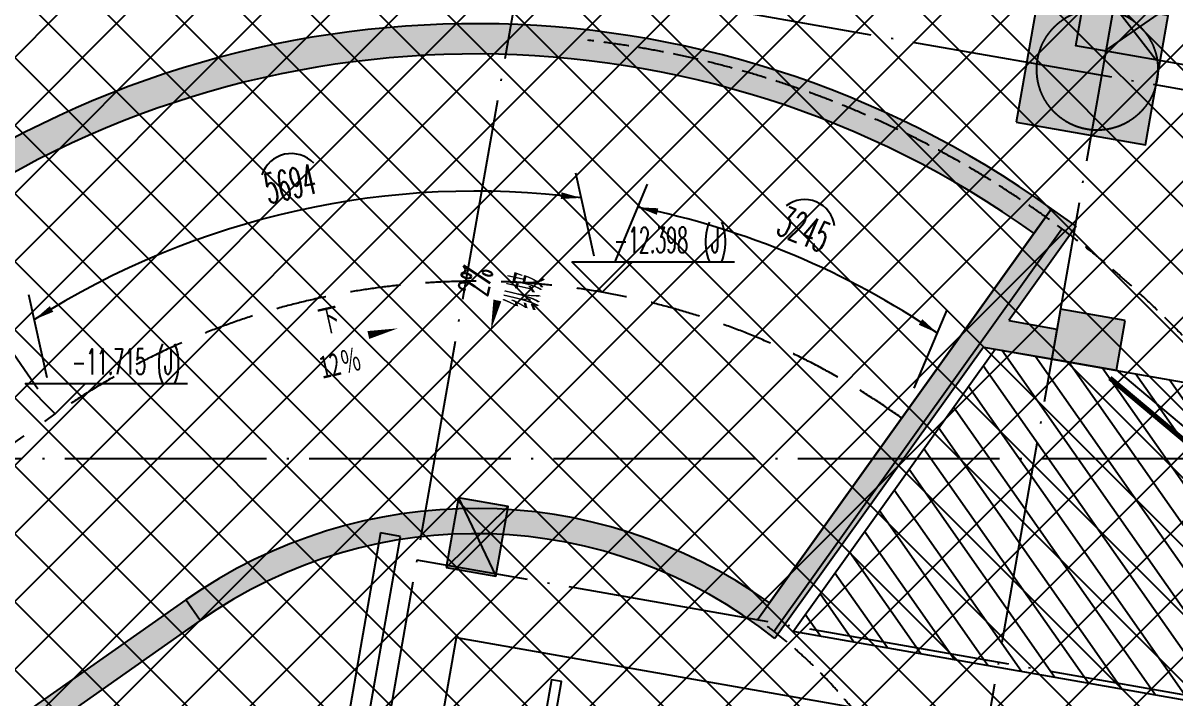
# Model space of a CAD drawing. Header units: millimetres. Extents: x 12325263 to 13848842, y -1463133 to 573208.
# Drawn here: x 12607354 to 12618763, y -1062757 to -1056074 of the extents above; entities that cross this region are included whole.
import ezdxf
from ezdxf.xclip import XClip

# ---------------------------------------------------------------- set-up
doc = ezdxf.new("R2010")
doc.units = ezdxf.units.MM
doc.header["$LTSCALE"] = 1000
doc.header["$XCLIPFRAME"] = 0
for name, pattern in [('DASH', [0.35, 0.25, -0.1]), ('DASHED2', [0.375, 0.25, -0.125]), ('DOTE', [2.4200000000000004, 2, -0.2, 0.02, -0.2])]:
    doc.linetypes.add(name, pattern=pattern)
for name, color, linetype in [('-2F平面$0$PARTS-CAR公寓', 240, 'Continuous'), ('-2F平面$0$WALL-SHATCH', 8, 'Continuous'), ('A-ANNO-DIMS', 83, 'Continuous'), ('A-ANNO-ELEV', 3, 'Continuous'), ('A-ANNO-TEXT', 7, 'Continuous'), ('A-AXIS', 16, 'DOTE'), ('A-WALL-PATT', 8, 'Continuous'), ('A_WALL(防火墙)', 151, 'Continuous'), ('AXIS', 3, 'Continuous'), ('COLUMN', 5, 'Continuous'), ('DIM_SYMB', 3, 'Continuous'), ('JZ-降板', 1, 'Continuous'), ('PARTS-UP', 1, 'DASH'), ('PUB_HATCH', 8, 'Continuous'), ('PUB_TEXT', 7, 'Continuous'), ('WALL', 5, 'Continuous'), ('人防墙', 6, 'Continuous'), ('人防平时标注', 42, 'Continuous'), ('人防门', 60, 'Continuous'), ('地下室柱网$0$0q-柱0', 8, 'Continuous'), ('地下室柱网$0$0q-柱填充', 8, 'Continuous'), ('车道中心线', 6, 'Continuous')]:
    doc.layers.add(name, color=color, linetype=linetype)
doc.layers.add('地下室柱网$0$9', color=8, linetype='Continuous', plot=False)
doc.styles.add('_TCH_DIM', font='SIMPLEX.shx', dxfattribs={"width": 0.7, "bigfont": 'GBCBIG.shx'})
doc.styles.add('_TCH_DIM_T3', font='SIMPLEX.shx', dxfattribs={"width": 0.7058823529411765, "bigfont": 'GBCBIG.shx'})
doc.styles.add('宋体', font='', dxfattribs={"width": 0.65})
doc.styles.get('宋体').set_extended_font_data('SimSun')
doc.dimstyles.new('_TCH_ARCH&&100', dxfattribs={"dimtxt": 297.5, "dimasz": 100, "dimexe": 250, "dimexo": 300, "dimgap": 126.25, "dimtad": 1, "dimdec": 0, "dimzin": 0, "dimdsep": 46, "dimtxsty": '_TCH_DIM_T3', "dimblk": 'asdfadgf_ArchTick', "dimcen": 0.09, "dimclrt": 7, "dimazin": 2, "dimtfac": 1, "dimtdec": 0, "dimtix": 1, "dimtmove": 2, "dimatfit": 3, "dimfxl": 1, "dimtolj": 1, "dimtzin": 0, "dimarcsym": 0})

# ---------------------------------------------------------------- blocks, each defined once
blk = doc.blocks.new('asdgafgfasdfagfagasdgagadfgsdhgd$DorLib2D$00000211')
at = {"color": 0}
for p, q in [((-0.4999999999998872, 0.04999999999998384), (-0.0669872981076951, 0.299999999999979)), ((0.5000000000001146, 0.05000000000001181), (0.06698729810792248, 0.3000000000000083))]:
    blk.add_line(p, q, dxfattribs=at)
at = {"color": 0, "const_width": 0.01}
for points in [[(-0.509999999999887, 0.06732050807566958), (-0.07698729810769844, 0.31732050807565)], [(0.5100000000001126, 0.06732050807569756), (0.07698729810792404, 0.3173205080756794)]]:
    blk.add_lwpolyline(points, dxfattribs=at)
blk = doc.blocks.new('asdgafgf20230228-rf2')
at = {"layer": 'PUB_HATCH'}
for points in [[(45944.47596140778, 61074.9539482774, 0.3183858215506264), (34612.60724267951, 61130.37694847612), (34784.85705154017, 60884.75528137922, -0.3183858215506266), (45769.83183011226, 60831.02890363452)], [(45944.47462202417, 61074.95490707836), (45136.86950351106, 59946.97372175131), (45309.22272694905, 59872.77296275376), (45519.57489643756, 59966.1639510473), (46188.39974205015, 60900.31088107026)], [(45946.03117455255, 59586.69535447784), (46586.23548954197, 59474.27838204471), (46672.71017166738, 59966.74374057401), (46032.50585667795, 60079.16071300706)], [(45309.22272695057, 59872.77296275182), (45136.86950350645, 59946.97372175713), (43150.17020581137, 57172.15298674931), (43204.0717648557, 56817.99225676731), (45271.22378090312, 59705.18121545684)], [(45309.22272695057, 59872.77296275182), (45271.22378090312, 59705.18121545684), (45946.03117455206, 59586.69535447768), (45997.91290206426, 59882.17511072225), (45519.57489643756, 59966.1639510473)], [(43204.0717648557, 56817.99225676731), (43150.17020581137, 57172.15298674931, 0.3183862482661978), (37368.60635807551, 57200.42724291887), (37512.1481223358, 56995.74270048089, -0.3329465542498448)], [(37368.60882968219, 57200.42897621421), (33249.97394400778, 54312.10597799379), (33549.97360283429, 54217.1424833477), (37512.15042361341, 56995.74431432748)]]:
    blk.add_hatch(color=256, dxfattribs=at).paths.add_polyline_path(points)
at = {"layer": '人防平时标注'}
h = blk.add_hatch(dxfattribs=at)
h.set_pattern_fill('ANSI31', color=8, scale=150, angle=-99.95875074563129)
h.set_pattern_definition([(305.0412492543687, (-1225119.258805988, 10091649.09252335), (194.9621991607242, 136.7232844961461), [])])
h.paths.add_polyline_path([(54564.17986589856, 58073.42024292774), (54028.06854783185, 55020.12945188908), (43385.3927332703, 56888.82744005136), (45387.20928307809, 59684.7563820919)])
at = {"layer": '人防墙'}
for p, q in [((45944.47462202417, 61074.95490707836), (45136.86950351106, 59946.97372175131)), ((45769.83183011226, 60831.02890363452), (45944.47596140778, 61074.9539482774)), ((46188.39974205015, 60900.31088107026), (45944.47462202417, 61074.95490707836)), ((46188.39974205015, 60900.31088107026), (45519.57489643756, 59966.1639510473)), ((46032.50585667795, 60079.16071300706), (45946.03117455255, 59586.69535447784)), ((46672.71017166738, 59966.74374057401), (46032.50585667795, 60079.16071300706)), ((45136.86950350645, 59946.97372175713), (43150.17020581137, 57172.15298674931)), ((45519.57489643756, 59966.1639510473), (45997.91290206426, 59882.17511072225)), ((46586.23548954197, 59474.27838204471), (46672.71017166738, 59966.74374057401)), ((45997.91290206426, 59882.17511072225), (45946.03117455206, 59586.69535447768)), ((45271.22378090312, 59705.18121545684), (43204.0717648557, 56817.99225676731)), ((45271.22378090312, 59705.18121545684), (45946.03117455206, 59586.69535447768)), ((45946.03117455255, 59586.69535447784), (46586.23548954197, 59474.27838204471)), ((39297.93807027579, 57864.57444252456), (38985.90848677316, 56087.5691298184)), ((39494.92429838239, 57829.98505200762), (39297.93807027579, 57864.57444252456)), ((39182.8947148797, 56052.97973930149), (39494.92429838239, 57829.98505200762)), ((37368.60882968219, 57200.42897621421), (33249.97394400778, 54312.10597799379)), ((37512.1481223358, 56995.74270048089), (37368.60635807551, 57200.42724291887)), ((37512.15042361341, 56995.74431432748), (37368.60882968219, 57200.42897621421)), ((37512.15042361341, 56995.74431432748), (33549.97360283429, 54217.1424833477))]:
    blk.add_line(p, q, dxfattribs=at)
for centre, radius, start, end in [((40239.43433558372, 53106.73581838232), 9800.00000601908, 54.39829934943969, 125.0412496325952), ((40239.43433558372, 53106.73581838232), 9500.000006019078, 54.39829934943972, 125.0412496325952), ((40239.43759270384, 53106.74217011295), 4999.992945298189, 54.39828245995957, 125.0413215380111), ((40239.43759270384, 53106.74217011294), 4749.992945298194, 51.38131441393442, 125.0413215380111)]:
    blk.add_arc(centre, radius, start, end, dxfattribs=at)
at = {"layer": '人防平时标注', "elevation": 2.982798457690922e-07}
blk.add_lwpolyline([(54564.17986589856, 58073.42024292774), (54028.06854783185, 55020.12945188908), (43385.3927332703, 56888.82744005136), (45387.20928307809, 59684.7563820919)], close=True, dxfattribs=at)
at = {"layer": '人防门', "ltscale": 1000, "xscale": -5000, "yscale": 5000, "zscale": 500, "rotation": 170.0406541866747}
blk.add_blockref('asdgafgfasdfagfagasdgagadfgsdhgd$DorLib2D$00000211', (49091.79962325096, 59288.13765068234), dxfattribs=at)
blk = doc.blocks.new('adgshg13--2F平面$0$A$C7F010FC0')
at = {"layer": '-2F平面$0$WALL-SHATCH'}
h = blk.add_hatch(color=256, dxfattribs=at)
h.dxf.hatch_style = 1
h.paths.add_polyline_path([(-60384.17120504379, -16880.89509773254), (-763.1647881269455, 197.4793643951416), (12587.61850607395, -13153.30393266678), (12587.61850607395, -157996.0197629929), (-162964.8506313562, -188820.4315237999), (-171262.3814957142, -180522.900662899), (-171262.3814957142, -31310.89849328995), (-150707.1909123659, -10755.70791006088), (-131860.0775495768, -7980.895098209381), (-99162.38149428368, -7980.895098209381), (-99162.38149428368, -4980.895097732544), (-76620.42811572552, -4980.895097732544), (-70107.65229141712, -16880.89509773254)], flags=16)
h.paths.add_polyline_path([(-60091.22944009304, -16380.89510011673), (-646.8769880533218, 646.876989364624), (12987.61850607395, -12987.61850786209), (12987.61850607395, -158331.9049158096), (-163100.5840539932, -189250.3835258484), (-171662.3814958334, -180688.5860877037), (-171662.3814958334, -31145.21306848526), (-150777.8961598873, -10260.7277340889), (-131896.6870943308, -7480.895098209381), (-99562.38149428368, -7480.895098209381), (-99562.38149428368, -4580.895097732544), (-76365.55243730545, -4580.895097732544), (-69907.50581622124, -16380.89510774612)])
blk = doc.blocks.new('adgshg2qbj-gycw-bj-13--2F平面$0$CAR-14')
for p, q in [((1199.999999523163, -2850.000000119209), (4.76837158203125e-07, -5500.000000476837)), ((2399.999999523163, -5500), (1199.999999523163, -2850.000000119209))]:
    blk.add_line(p, q)
blk.add_lwpolyline([(-1.430511474609375e-06, -200.0000004768372), (2399.999998569489, -199.9999995231628), (2399.999999523163, -5500), (4.76837158203125e-07, -5500.000000476837)], close=True)
at = {"extrusion": (-0.0004477907749365557, -3.397076456940207e-15, 0.999999899741706), "elevation": -1.07469785930921}
blk.add_lwpolyline([(250.0089585465864, -1300.001918792725), (2150.00324294423, -1299.998073101044), (2150.003040765296, -1199.998073577881), (250.0087558908145, -1200.001918792725)], close=True, dxfattribs=at)
blk = doc.blocks.new('*U494')
at = {"layer": '地下室柱网$0$0q-柱0'}
blk.add_lwpolyline([(-250.0000002384186, -350.0000004768372), (249.9999998807907, -350), (250, 349.9999995231628), (-250, 349.9999990463257)], close=True, dxfattribs=at)
at = {"layer": '地下室柱网$0$0q-柱填充'}
blk.add_solid([(-250, 349.9999990463257), (250, 349.9999995231628), (-250.0000002384186, -350.0000004768372), (249.9999998807907, -350)], dxfattribs=at)
at = {"layer": '地下室柱网$0$9'}
for p, q in [((-250.0000002384186, 349.9999990463257), (249.9999997615814, -350)), ((-250, -350), (250, 350))]:
    blk.add_line(p, q, dxfattribs=at)
blk = doc.blocks.new('*U498')
at = {"layer": '地下室柱网$0$0q-柱填充'}
h = blk.add_hatch(color=256, dxfattribs=at)
h.dxf.hatch_style = 1
edge = h.paths.add_edge_path()
edge.add_arc((0, 0), 600, 0, 360)
at = {"layer": '地下室柱网$0$0q-柱0'}
blk.add_circle((0, 0), 600, dxfattribs=at)
blk = doc.blocks.new('A$C2A3E77E8')
at = {"layer": 'JZ-降板'}
h = blk.add_hatch(dxfattribs=at)
h.set_pattern_fill('ANSI37', color=250, scale=200.0000000000004, angle=-2.385416011097638e-14)
h.set_pattern_definition([(45, (-711591938.1376634, -2542137920.412931), (-449.0128060534587, 449.0128060534586), []), (135, (-711591938.1376634, -2542137920.412931), (-449.0128060534586, -449.0128060534587), [])])
h.paths.add_polyline_path([(574095.5220602751, 146518.935002327), (574095.522059923, 138518.9349875387), (562367.6051202957, 138518.9349880174), (562367.5973577481, 146518.9349884966)])
blk.add_lwpolyline([(574095.5220602751, 146518.935002327), (574095.522059923, 138518.9349875387), (562367.6051202957, 138518.9349880174), (562367.5973577481, 146518.9349884966)], close=True, dxfattribs=at)
at = {"layer": 'PARTS-UP'}
for points in [[(567867.7551571131, 125421.8774886096), (567867.7551571112, 128053.2320466002, 0.4316097214969511), (557595.5271548033, 137736.3387341483, 0.4316097214969511)], [(562967.7551571131, 125421.8774886131), (562967.7551571205, 128053.2320466023, 0.288432162630549), (560245.011110397, 132380.4722418736, 0.288432162630549)]]:
    blk.add_lwpolyline(points, format="xyb", dxfattribs=at)
at = {"layer": 'WALL'}
for p, q in [((560245.011110397, 132380.4722418736), (562365.5432297904, 136797.8632745699)), ((560423.5088284016, 132290.1619939802), (562544.952517733, 136709.4519653267))]:
    blk.add_line(p, q, dxfattribs=at)
at = {"layer": '-2F平面$0$PARTS-CAR公寓', "rotation": 90}
blk.add_blockref('adgshg2qbj-gycw-bj-13--2F平面$0$CAR-14', (557138.1006632801, 129287.0711002301), dxfattribs=at)
for name, p in [('*U498', (562617.104825493, 138323.3122965933)), ('*U494', (557367.794791732, 132702.2298013589))]:
    blk.add_blockref(name, p)
at = {"layer": 'WALL', "color": 1}
blk.add_blockref('adgshg13--2F平面$0$A$C7F010FC0', (561507.9086489398, 205483.1249103504), dxfattribs=at)
blk = doc.blocks.new('asdfadfgsdg')
at = {"layer": 'A-AXIS'}
for p, q in [((10083.04231106304, 93566.04489745805), (3113.64364127256, 53873.25610425742)), ((15844.89874878526, 92554.357993779), (-1535.36344262585, -6431.380808119429)), ((28795.40021082014, 81751.9623773729), (8630.363680139184, 85292.6100125222)), ((27775.0664105285, 75940.85930343019), (7610.029879847541, 79481.50693858089))]:
    blk.add_line(p, q, dxfattribs=at)
blk = doc.blocks.new('qlzw')
at = {"layer": 'A-AXIS'}
blk.add_line((12411416.81071017, 1071489.759090748), (12486866.81071017, 1071489.759090747), dxfattribs=at)
blk = doc.blocks.new('asdfadgf_ArchTick')
at = {"color": 0, "linetype": 'ByBlock', "const_width": 0.4}
blk.add_lwpolyline([(-0.5, -0.5), (0.5, 0.5)], dxfattribs=at)
blk = doc.blocks.new('*D5518')
at = {"layer": 'A-ANNO-DIMS', "color": 0, "lineweight": -2, "transparency": 16777216}
for p, q in [((12046.38440734291, 15193.20399785094), (11426.5116392845, 16077.11889858642)), ((7862.454063891953, 13272.36520513624), (11488.17926571054, 15815.01757495188)), ((8256.91143099734, 12535.71841708367), (7637.038662938929, 13419.63331781915))]:
    blk.add_line(p, q, dxfattribs=at)
at = {"layer": 'Defpoints', "color": 0, "transparency": 16777216}
for p in [(11570.05315297403, 15872.43418042769), (12218.63422377035, 14947.58233606047), (8429.161247424781, 12290.0967552932)]:
    blk.add_point(p, dxfattribs=at)
at = {"layer": 'A-ANNO-DIMS', "color": 0, "lineweight": -2, "transparency": 16777216, "xscale": 100, "yscale": 100, "zscale": 100}
for p, rotation in [((11570.05315297403, 15872.43418042769), 35.04125139768612), ((7780.580176628462, 13214.94859966042), 215.0412513976861)]:
    blk.add_blockref('asdfadgf_ArchTick', p, dxfattribs=dict(at, rotation=rotation))
at = {"layer": 'A-ANNO-DIMS', "color": 7, "transparency": 16777216, "insert": (9517.420999742757, 14768.84458001866), "char_height": 297.5, "attachment_point": 5, "rotation": 35.041251397686125, "style": '_TCH_DIM_T3'}
blk.add_mtext('\\A1;4628', dxfattribs=at)
blk = doc.blocks.new('_FZH')
blk.add_lwpolyline([(-0.5, -0.5), (0.5, -0.5), (0.5, 0.5), (-0.5, 0.5)], close=True)
at = {"layer": 'PUB_HATCH'}
blk.add_solid([(-0.5, -0.5), (0.5, -0.5), (-0.5, 0.5), (0.5, 0.5)], dxfattribs=at)
blk = doc.blocks.new('asdfassdfg')
at = {"layer": 'COLUMN', "color": 6, "xscale": 1299.999999999693, "yscale": 1299.999999999693, "zscale": 1299.999999999693, "rotation": 350.0413192126109}
blk.add_blockref('_FZH', (6496.085123620927, 108061.1279627425), dxfattribs=at)
blk = doc.blocks.new('A$C777A28BC')
at = {"layer": 'A-ANNO-DIMS'}
for p, q in [((17555.9786777195, 16508.3768753723), (17373.11770738493, 17330.40827946751)), ((17759.13736133452, 16447.73762402307), (18085.20201057732, 17224.17539249175)), ((12139.4662788562, 15303.47313550177), (11956.60530852164, 16125.50453959698)), ((20725.83757469087, 15201.87336579105), (21051.90222393366, 15978.31113425972))]:
    blk.add_line(p, q, dxfattribs=at)
for points in [[(17427.40331441034, 17086.37329658619, 0, 66, 0), (17228.76516193835, 17109.62997704475, 66, 0, 0)], [(18183.96480785678, 16951.7964165263, 66, 0, 0), (17988.40378523001, 16993.67571012838, 0, 0, 0)], [(12180.93812201856, 15986.74033316702, 66, 0, 0), (12010.89091554705, 15881.46955671567, 0, 0, 0)], [(20955.10399858636, 15747.81145189636, 0, 66, 0), (20788.27825263005, 15858.11629897733, 66, 0, 0)]]:
    blk.add_lwpolyline(points, format="xyseb", dxfattribs=at)
at = {"layer": 'A-ANNO-DIMS', "color": 7}
for centre, radius, start, end in [((14555.4671501394, 17219.72672765595), 305.9926470588262, 43.46368475602417, 161.6188137942553), ((19639.47602628689, 16770.13002183698), 299.8573529411764, 7.480455650574124, 126.9596525423818)]:
    blk.add_arc(centre, radius, start, end, dxfattribs=at)
at = {"layer": 'A-ANNO-DIMS'}
for centre, radius, start, end in [((16381.33789934234, 9011.72535416678), 8142.124553617406, 82.61848040591015, 122.4640181443687), ((16381.33789934235, 9011.725354166774), 8142.124553617408, 55.82370705354529, 78.61640113941074)]:
    blk.add_arc(centre, radius, start, end, dxfattribs=at)
at = {"layer": 'A-ANNO-ELEV'}
for p, q in [((17635.14662263729, 16152.4860759303), (17335.14662263729, 16452.4860759303)), ((17335.14662263729, 16452.4860759303), (18945.66457268596, 16452.4860759303)), ((17635.14662263729, 16152.4860759303), (17935.14662263729, 16452.4860759303)), ((12218.63422389328, 14947.5823360444), (11918.63422389328, 15247.5823360444)), ((11918.63422389328, 15247.5823360444), (13529.15217394195, 15247.5823360444)), ((12218.63422389328, 14947.5823360444), (12518.63422389328, 15247.5823360444))]:
    blk.add_line(p, q, dxfattribs=at)
at = {"layer": 'AXIS'}
blk.add_lwpolyline([(14330.9203340672, 15506.24437830551, 0, 0, 0), (15611.71241808869, 15795.01940781623, 0, 80.00000000000001, 0), (15319.05872433296, 15729.03595889814, 0, 0, 0)], format="xyseb", dxfattribs=at)
at = {"layer": 'DIM_SYMB'}
blk.add_lwpolyline([(16720.96446752548, 16637.01336936094, 0, 0, 0), (16532.86418781616, 15778.38550084014, 0, 80.00000000000001, 0), (16597.06296121823, 16071.43586766071, 0, 0, 0)], format="xyseb", dxfattribs=at)
at = {"layer": '车道中心线', "linetype": 'DASHED2', "ltscale": 2}
blk.add_line((8429.161247424781, 12290.0967552932), (12218.63422066532, 14947.5823338828), dxfattribs=at)
blk.add_arc((16381.33789934218, 9011.725354165537), 7250.000000008831, 54.39885888088818, 125.0412492544771, dxfattribs=at)
at = {"layer": 'A-ANNO-DIMS', "color": 7, "style": '_TCH_DIM', "width": 0.4941176470588236}
for s, rotation, p in [('5694', 12.54124927513947, (14329.68624029078, 17025.81603738336)), ('3245', 337.220054096478, (19343.99616160168, 16735.43914870722))]:
    blk.add_text(s, height=297.5, rotation=rotation, dxfattribs=at).set_placement(p)
at = {"layer": 'A-ANNO-TEXT', "style": '_TCH_DIM', "width": 0.4941176470588236}
for s, p in [('-12.398', (17751.33123935262, 16542.4860759303)), ('(J)', (18637.33123935262, 16542.4860759303)), ('(J)', (13220.81884060862, 15337.5823360444)), ('-11.715', (12382.81884060862, 15337.5823360444))]:
    blk.add_text(s, height=255, dxfattribs=at).set_placement(p)
at = {"layer": 'PUB_TEXT'}
for s, height, rotation, style, width, p in [('2%', 297.5, 77.64337369433599, '_TCH_DIM', 0.4941176470588236, (16495.88524307537, 16100.25000983415)), ('纵坡', 337.5886524822695, 77.64337369433599, '_TCH_DIM', 0.7, (17000.42172260225, 15960.4469207919)), ('下', 226.5822784810126, 12.70579260069342, '宋体', 0.65, (14856.14811638969, 15748.06693549812)), ('12', 226.5822784810126, 12.70579260069342, '宋体', 0.65, (14866.16030883072, 15295.90553925718)), ('％', 226.5822784810126, 12.70579260069342, '宋体', 0.65, (15071.63530731575, 15342.23315908828))]:
    blk.add_text(s, height=height, rotation=rotation, dxfattribs=dict(at, style=style, width=width)).set_placement(p)
at = {"layer": 'A-ANNO-DIMS'}
dim = blk.add_aligned_dim(p1=(8429.161247424781, 12290.0967552932), p2=(12218.63422377035, 14947.58233606047), distance=1129.6053910214623, dimstyle='_TCH_ARCH&&100', dxfattribs=at)
dim.commit()
dim.dimension.update_dxf_attribs({"geometry": '*D5518', "text_midpoint": (9517.420999742757, 14768.84458001866)})

msp = doc.modelspace()

# ---------------------------------------------------------------- hatches: boundary and pattern name
at = {"layer": 'A-WALL-PATT'}
h = msp.add_hatch(dxfattribs=at)
h.set_pattern_fill('ANSI37', color=252, scale=300)
h.set_pattern_definition([(45, (0, 0), (-336.7596045400932, 336.7596045400933), []), (135, (0, 0), (-336.7596045400933, -336.7596045400932), [])])
h.paths.add_polyline_path([(12564696.84673016, -1148386.760650529), (12504241.55586866, -1148386.968996782), (12504241.55586866, -1033957.969702356), (12634041.27854793, -1033957.969702356), (12627844.53130445, -1069250.279870427), (12616665.54488251, -1067287.434339341), (12616902.49451036, -1065937.936057199), (12610631.10040273, -1064836.7827446), (12604673.64264127, -1064836.7827446), (12597896.80488523, -1064836.782266856), (12597896.80488426, -1060786.778310653), (12593492.0969061, -1060786.779739949), (12590496.81316485, -1060786.7791325), (12590496.75995657, -1069586.902750316), (12575796.82544017, -1069586.902779896), (12575796.82728799, -1059986.782731453), (12574896.79212976, -1059986.784659035), (12574896.7927323, -1057336.806514318), (12570296.8081023, -1057336.78805977), (12570296.8276589, -1055286.778438327), (12568296.7954613, -1055286.759358187), (12568296.79450705, -1060086.825720973), (12564596.6223795, -1060086.830699342), (12564596.63502669, -1069486.848643745), (12564696.8625489, -1069486.849599886), (12564696.82107959, -1097986.785750772), (12567296.82108216, -1097986.785750587), (12567296.82107539, -1105536.785749925), (12565696.82107592, -1105536.785749926), (12565696.82107532, -1113036.785662542), (12564696.81070992, -1113036.785575442)])

# ---------------------------------------------------------------- block references
ref = msp.add_blockref('A$C2A3E77E8', (12039933.30876733, -1095474.795956885), dxfattribs=dict(rotation=350.0412492537527))
XClip(ref).set_block_clipping_path([(574517.632849127, 127502.23674306343), (563167.6328490991, 127502.22288467549), (563167.6311767455, 128872.36548285093), (556800.2987149898, 128872.35771109001), (544257.8770271596, 126670.09965810878), (543557.4714692105, 130659.08047959034), (536268.9804626536, 129379.33173123898), (537790.8662453052, 120711.80386261316), (523312.3703787625, 118169.60067071859), (521652.13574292883, 127625.07135696709), (520765.66181714274, 127469.4202569119), (520307.37785156816, 130079.46789511177), (515776.70023758896, 129283.96870927291), (515422.1926091146, 131303.0932199814), (513452.29580140486, 130957.20977362967), (514282.4182554409, 126229.48786514811), (510637.99198265746, 125589.57711327495), (512263.53463128395, 116331.17830774235), (512362.3527807724, 116348.529120174), (517291.10722481646, 88278.01458144141), (519851.8954271879, 88727.62346412987), (522454.62488821335, 73904.41483621066), (519893.7906026859, 73454.76868356578), (526007.3042119928, 38637.45273981895), (480033.70290305093, 30565.02585530118), (466439.1866319198, 28317.0522398334), (446673.6220214516, 140886.98885564134), (578014.3726615645, 163948.422490485), (584117.7942495663, 129187.8787387202)])
for name, p in [('asdfadfgsdg', (12603643.42459348, -1140874.022590382)), ('asdfassdfg', (12611446.81071018, -1164586.785749967)), ('A$C777A28BC', (12595454.95593328, -1074891.778331323))]:
    msp.add_blockref(name, p)
at = {"layer": 'A_WALL(防火墙)'}
msp.add_blockref('qlzw', (133430.0103675351, -2131876.544840029), dxfattribs=at)
at = {"layer": '人防墙'}
ref = msp.add_blockref('asdgafgf20230228-rf2', (12571596.84652082, -1118986.684928056), dxfattribs=at)
XClip(ref).set_block_clipping_path([(-67355.29065233096, -38121.284774299944), (65994.70934768021, 85028.71522570006)])

doc.saveas('drawing.dxf')
